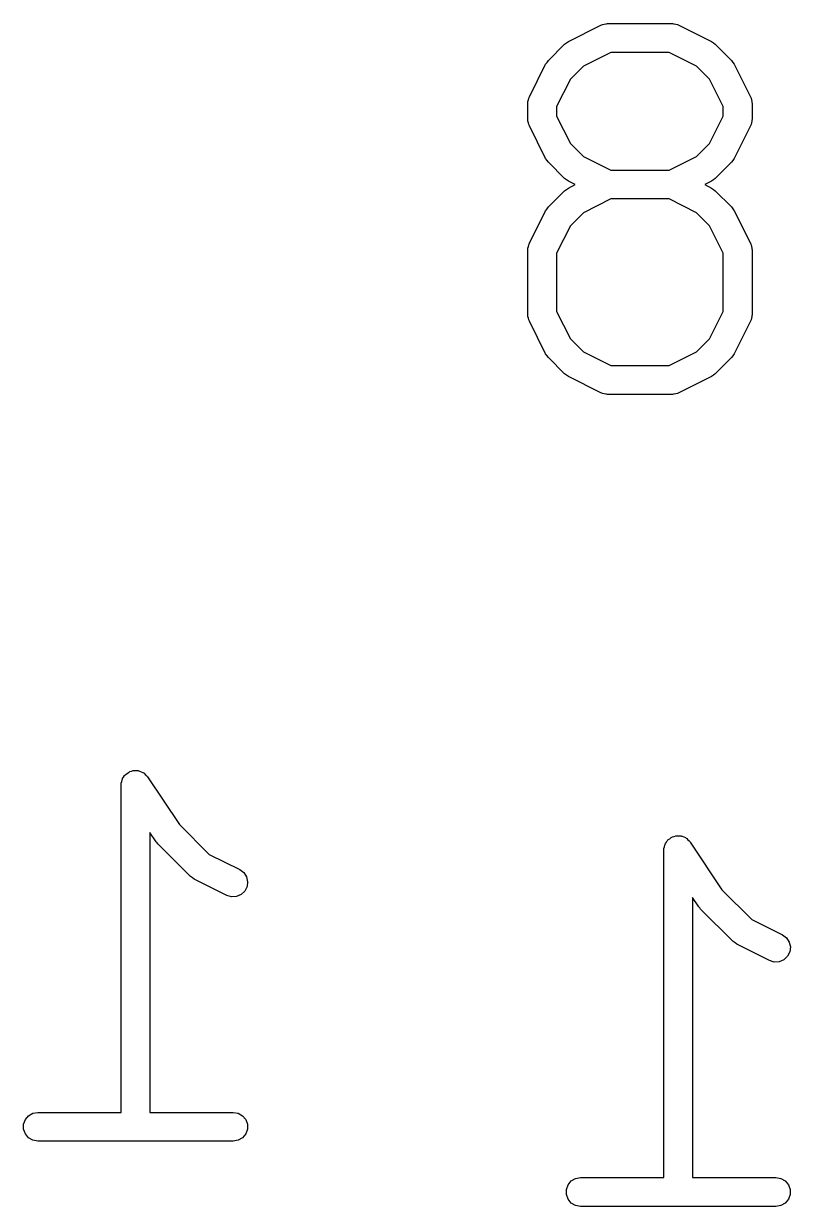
# Model space of a CAD drawing. Extents: x -0.3 to 76.5, y -74.5 to -2.2.
# Drawn here: x 21.031 to 23.735, y -29.723 to -25.55 of the extents above; entities that cross this region are included whole.
import ezdxf

# ---------------------------------------------------------------- set-up
doc = ezdxf.new("R2010")
doc.units = 0
doc.header["$MEASUREMENT"] = 0
doc.layers.add('BLACK', color=7, linetype='CONTINUOUS')

msp = doc.modelspace()

# ---------------------------------------------------------------- linework, layer by layer
at = {"layer": 'Black'}
for p, q in [((22.9524, -25.6131), (23.0673, -25.5556)), ((23.0673, -25.5556), (23.0701, -25.5548)), ((23.0701, -25.5548), (23.0726, -25.5533)), ((23.0726, -25.5533), (23.0785, -25.5523)), ((23.0785, -25.5523), (23.0842, -25.5506)), ((23.0842, -25.5506), (23.0871, -25.5508)), ((23.0871, -25.5508), (23.09, -25.5502)), ((23.09, -25.5502), (23.3198, -25.5502)), ((23.3198, -25.5502), (23.3227, -25.5508)), ((23.3227, -25.5508), (23.3256, -25.5506)), ((23.3256, -25.5506), (23.3313, -25.5523)), ((23.3313, -25.5523), (23.3372, -25.5533)), ((23.3372, -25.5533), (23.3397, -25.5548)), ((23.3397, -25.5548), (23.3426, -25.5556)), ((23.3426, -25.5556), (23.4575, -25.6131)), ((22.8817, -25.68), (22.9392, -25.6226)), ((22.9392, -25.6226), (22.9459, -25.6179)), ((22.9459, -25.6179), (22.9524, -25.6131)), ((23.4575, -25.6131), (23.464, -25.6179)), ((23.464, -25.6179), (23.4707, -25.6226)), ((23.4707, -25.6226), (23.5281, -25.68)), ((23.102, -25.6518), (23.0052, -25.7003)), ((23.3078, -25.6518), (23.102, -25.6518)), ((23.4046, -25.7003), (23.3078, -25.6518)), ((22.8148, -25.8081), (22.8722, -25.6932)), ((22.8722, -25.6932), (22.8771, -25.6867)), ((22.8771, -25.6867), (22.8817, -25.68)), ((23.0052, -25.7003), (22.9594, -25.746)), ((23.4504, -25.746), (23.4046, -25.7003)), ((23.5281, -25.68), (23.5328, -25.6867)), ((23.5328, -25.6867), (23.5376, -25.6932)), ((23.5376, -25.6932), (23.5951, -25.8081)), ((22.9594, -25.746), (22.911, -25.8428)), ((23.4988, -25.8428), (23.4504, -25.746)), ((22.8094, -25.8309), (22.8099, -25.828)), ((22.8094, -25.8883), (22.8094, -25.8309)), ((22.8097, -25.825), (22.8114, -25.8193)), ((22.8099, -25.828), (22.8097, -25.825)), ((22.8114, -25.8193), (22.8125, -25.8135)), ((22.8125, -25.8135), (22.8139, -25.8109)), ((22.8139, -25.8109), (22.8148, -25.8081)), ((23.5951, -25.8081), (23.5959, -25.8109)), ((23.5959, -25.8109), (23.5974, -25.8135)), ((23.5974, -25.8135), (23.5984, -25.8193)), ((23.5984, -25.8193), (23.6001, -25.825)), ((23.6001, -25.825), (23.5999, -25.828)), ((23.5999, -25.828), (23.6004, -25.8309)), ((23.6004, -25.8309), (23.6004, -25.8883)), ((22.911, -25.8428), (22.911, -25.8763)), ((23.4988, -25.8763), (23.4988, -25.8428)), ((22.8099, -25.8912), (22.8094, -25.8883)), ((22.8097, -25.8941), (22.8099, -25.8912)), ((22.8114, -25.8998), (22.8097, -25.8941)), ((22.8125, -25.9057), (22.8114, -25.8998)), ((22.8139, -25.9082), (22.8125, -25.9057)), ((22.8148, -25.911), (22.8139, -25.9082)), ((22.8722, -26.0259), (22.8148, -25.911)), ((22.911, -25.8763), (22.9594, -25.9731)), ((23.4504, -25.9731), (23.4988, -25.8763)), ((23.5951, -25.911), (23.5376, -26.0259)), ((23.5959, -25.9082), (23.5951, -25.911)), ((23.5974, -25.9057), (23.5959, -25.9082)), ((23.5984, -25.8998), (23.5974, -25.9057)), ((23.6001, -25.8941), (23.5984, -25.8998)), ((23.6004, -25.8883), (23.5999, -25.8912)), ((23.5999, -25.8912), (23.6001, -25.8941)), ((22.9594, -25.9731), (23.0052, -26.0189)), ((23.4046, -26.0189), (23.4504, -25.9731)), ((22.8771, -26.0325), (22.8722, -26.0259)), ((22.8817, -26.0391), (22.8771, -26.0325)), ((22.9392, -26.0966), (22.8817, -26.0391)), ((23.0052, -26.0189), (23.102, -26.0673)), ((23.3078, -26.0673), (23.4046, -26.0189)), ((23.5281, -26.0391), (23.4707, -26.0966)), ((23.5328, -26.0325), (23.5281, -26.0391)), ((23.5376, -26.0259), (23.5328, -26.0325)), ((23.102, -26.0673), (23.3078, -26.0673)), ((22.9459, -26.1013), (22.9392, -26.0966)), ((22.9524, -26.1061), (22.9459, -26.1013)), ((22.9764, -26.1181), (22.9524, -26.1061)), ((22.9524, -26.1301), (22.9764, -26.1181)), ((23.4575, -26.1061), (23.4334, -26.1181)), ((23.4334, -26.1181), (23.4575, -26.1301)), ((23.464, -26.1013), (23.4575, -26.1061)), ((23.4707, -26.0966), (23.464, -26.1013)), ((22.8817, -26.1971), (22.9392, -26.1396)), ((22.9392, -26.1396), (22.9459, -26.135)), ((22.9459, -26.135), (22.9524, -26.1301)), ((23.4575, -26.1301), (23.464, -26.135)), ((23.464, -26.135), (23.4707, -26.1396)), ((23.4707, -26.1396), (23.5281, -26.1971)), ((22.8722, -26.2103), (22.8771, -26.2038)), ((22.8771, -26.2038), (22.8817, -26.1971)), ((23.102, -26.1689), (23.0052, -26.2173)), ((23.3078, -26.1689), (23.102, -26.1689)), ((23.4046, -26.2173), (23.3078, -26.1689)), ((23.5281, -26.1971), (23.5328, -26.2038)), ((23.5328, -26.2038), (23.5376, -26.2103)), ((22.8148, -26.3252), (22.8722, -26.2103)), ((23.0052, -26.2173), (22.9594, -26.2631)), ((23.4504, -26.2631), (23.4046, -26.2173)), ((23.5376, -26.2103), (23.5951, -26.3252)), ((22.9594, -26.2631), (22.911, -26.3599)), ((23.4988, -26.3599), (23.4504, -26.2631)), ((22.8114, -26.3364), (22.8125, -26.3306)), ((22.8125, -26.3306), (22.8139, -26.328)), ((22.8139, -26.328), (22.8148, -26.3252)), ((23.5951, -26.3252), (23.5959, -26.328)), ((23.5959, -26.328), (23.5974, -26.3306)), ((23.5974, -26.3306), (23.5984, -26.3364)), ((22.8094, -26.3479), (22.8099, -26.345)), ((22.8094, -26.5777), (22.8094, -26.3479)), ((22.8097, -26.3421), (22.8114, -26.3364)), ((22.8099, -26.345), (22.8097, -26.3421)), ((22.911, -26.3599), (22.911, -26.5657)), ((23.4988, -26.5657), (23.4988, -26.3599)), ((23.5984, -26.3364), (23.6001, -26.3421)), ((23.6001, -26.3421), (23.5999, -26.345)), ((23.5999, -26.345), (23.6004, -26.3479)), ((23.6004, -26.3479), (23.6004, -26.5777)), ((22.8099, -26.5806), (22.8094, -26.5777)), ((22.8097, -26.5835), (22.8099, -26.5806)), ((22.911, -26.5657), (22.9594, -26.6626)), ((23.4504, -26.6626), (23.4988, -26.5657)), ((23.6004, -26.5777), (23.5999, -26.5806)), ((23.5999, -26.5806), (23.6001, -26.5835)), ((22.8114, -26.5893), (22.8097, -26.5835)), ((22.8125, -26.5951), (22.8114, -26.5893)), ((22.8139, -26.5976), (22.8125, -26.5951)), ((22.8148, -26.6005), (22.8139, -26.5976)), ((22.8722, -26.7154), (22.8148, -26.6005)), ((23.5951, -26.6005), (23.5376, -26.7154)), ((23.5959, -26.5976), (23.5951, -26.6005)), ((23.5974, -26.5951), (23.5959, -26.5976)), ((23.5984, -26.5893), (23.5974, -26.5951)), ((23.6001, -26.5835), (23.5984, -26.5893)), ((22.9594, -26.6626), (23.0052, -26.7083)), ((23.4046, -26.7083), (23.4504, -26.6626)), ((22.8771, -26.7219), (22.8722, -26.7154)), ((22.8817, -26.7286), (22.8771, -26.7219)), ((22.9392, -26.786), (22.8817, -26.7286)), ((23.0052, -26.7083), (23.102, -26.7567)), ((23.3078, -26.7567), (23.4046, -26.7083)), ((23.5281, -26.7286), (23.4707, -26.786)), ((23.5328, -26.7219), (23.5281, -26.7286)), ((23.5376, -26.7154), (23.5328, -26.7219)), ((22.9459, -26.7907), (22.9392, -26.786)), ((22.9524, -26.7955), (22.9459, -26.7907)), ((23.102, -26.7567), (23.3078, -26.7567)), ((23.464, -26.7907), (23.4575, -26.7955)), ((23.4707, -26.786), (23.464, -26.7907)), ((23.0673, -26.853), (22.9524, -26.7955)), ((23.4575, -26.7955), (23.3426, -26.853)), ((23.0701, -26.8538), (23.0673, -26.853)), ((23.0726, -26.8553), (23.0701, -26.8538)), ((23.0785, -26.8563), (23.0726, -26.8553)), ((23.0842, -26.858), (23.0785, -26.8563)), ((23.0871, -26.8578), (23.0842, -26.858)), ((23.09, -26.8583), (23.0871, -26.8578)), ((23.3198, -26.8583), (23.09, -26.8583)), ((23.3227, -26.8578), (23.3198, -26.8583)), ((23.3256, -26.858), (23.3227, -26.8578)), ((23.3313, -26.8563), (23.3256, -26.858)), ((23.3372, -26.8553), (23.3313, -26.8563)), ((23.3397, -26.8538), (23.3372, -26.8553)), ((23.3426, -26.853), (23.3397, -26.8538)), ((21.3799, -28.2135), (21.3835, -28.2086)), ((21.3835, -28.2086), (21.3866, -28.2034)), ((21.3866, -28.2034), (21.3887, -28.2016)), ((21.3887, -28.2016), (21.3904, -28.1993)), ((21.3904, -28.1993), (21.3954, -28.196)), ((21.3954, -28.196), (21.4001, -28.1921)), ((21.4001, -28.1921), (21.4027, -28.1911)), ((21.4027, -28.1911), (21.4051, -28.1895)), ((21.4051, -28.1895), (21.411, -28.1881)), ((21.411, -28.1881), (21.4167, -28.186)), ((21.4167, -28.186), (21.4195, -28.186)), ((21.4195, -28.186), (21.4222, -28.1854)), ((21.4222, -28.1854), (21.4282, -28.186)), ((21.4282, -28.186), (21.4343, -28.186)), ((21.4343, -28.186), (21.4369, -28.187)), ((21.4369, -28.187), (21.4397, -28.1873)), ((21.4397, -28.1873), (21.4452, -28.19)), ((21.4452, -28.19), (21.4509, -28.1921)), ((21.4509, -28.1921), (21.453, -28.1939)), ((21.453, -28.1939), (21.4556, -28.1951)), ((21.4556, -28.1951), (21.4597, -28.1995)), ((21.4597, -28.1995), (21.4644, -28.2034)), ((21.4644, -28.2034), (21.4658, -28.2058)), ((21.4658, -28.2058), (21.4677, -28.2079)), ((21.4677, -28.2079), (21.5799, -28.376)), ((21.3747, -28.236), (21.3752, -28.2333)), ((21.3747, -29.3917), (21.3747, -28.236)), ((21.375, -28.2305), (21.3767, -28.2246)), ((21.3752, -28.2333), (21.375, -28.2305)), ((21.3767, -28.2246), (21.3777, -28.2187)), ((21.3777, -28.2187), (21.3791, -28.2162)), ((21.3791, -28.2162), (21.3799, -28.2135)), ((21.5799, -28.376), (21.6854, -28.4816)), ((21.4981, -28.4366), (21.4763, -28.4038)), ((21.4763, -28.4038), (21.4763, -29.3917)), ((23.3195, -28.4195), (23.3254, -28.4181)), ((23.3254, -28.4181), (23.3311, -28.416)), ((23.3311, -28.416), (23.3339, -28.416)), ((23.3339, -28.416), (23.3367, -28.4154)), ((23.3367, -28.4154), (23.3427, -28.416)), ((23.3427, -28.416), (23.3487, -28.416)), ((23.3487, -28.416), (23.3514, -28.417)), ((23.3514, -28.417), (23.3542, -28.4173)), ((23.3542, -28.4173), (23.3596, -28.42)), ((21.5016, -28.4402), (21.4981, -28.4366)), ((21.5045, -28.4443), (21.5016, -28.4402)), ((21.6194, -28.5592), (21.5045, -28.4443)), ((23.2894, -28.4605), (23.2911, -28.4546)), ((23.2896, -28.4633), (23.2894, -28.4605)), ((23.2911, -28.4546), (23.2922, -28.4487)), ((23.2922, -28.4487), (23.2936, -28.4462)), ((23.2936, -28.4462), (23.2944, -28.4435)), ((23.2944, -28.4435), (23.298, -28.4386)), ((23.298, -28.4386), (23.301, -28.4334)), ((23.301, -28.4334), (23.3032, -28.4316)), ((23.3032, -28.4316), (23.3048, -28.4293)), ((23.3048, -28.4293), (23.3099, -28.426)), ((23.3099, -28.426), (23.3145, -28.4221)), ((23.3145, -28.4221), (23.3172, -28.4211)), ((23.3172, -28.4211), (23.3195, -28.4195)), ((23.3596, -28.42), (23.3653, -28.4221)), ((23.3653, -28.4221), (23.3675, -28.4239)), ((23.3675, -28.4239), (23.37, -28.4251)), ((23.37, -28.4251), (23.3742, -28.4295)), ((23.3742, -28.4295), (23.3788, -28.4334)), ((23.3788, -28.4334), (23.3803, -28.4358)), ((23.3803, -28.4358), (23.3822, -28.4379)), ((23.3822, -28.4379), (23.4943, -28.606)), ((21.6854, -28.4816), (21.7929, -28.5353)), ((23.2891, -28.466), (23.2896, -28.4633)), ((23.2891, -29.6217), (23.2891, -28.466)), ((21.7929, -28.5353), (21.8071, -28.5458)), ((21.626, -28.5639), (21.6194, -28.5592)), ((21.6326, -28.5687), (21.626, -28.5639)), ((21.7475, -28.6262), (21.6326, -28.5687)), ((21.8071, -28.5458), (21.8168, -28.5606)), ((21.8168, -28.5606), (21.8209, -28.5777)), ((21.8209, -28.5777), (21.8189, -28.5952)), ((21.7644, -28.6312), (21.7475, -28.6262)), ((21.7982, -28.6232), (21.782, -28.6302)), ((21.811, -28.611), (21.7982, -28.6232)), ((21.8189, -28.5952), (21.811, -28.611)), ((23.4943, -28.606), (23.5998, -28.7116)), ((21.782, -28.6302), (21.7644, -28.6312)), ((23.4126, -28.6666), (23.3907, -28.6338)), ((23.3907, -28.6338), (23.3907, -29.6217)), ((23.416, -28.6702), (23.4126, -28.6666)), ((23.4189, -28.6743), (23.416, -28.6702)), ((23.5338, -28.7892), (23.4189, -28.6743)), ((23.5998, -28.7116), (23.7074, -28.7653)), ((23.5405, -28.7939), (23.5338, -28.7892)), ((23.547, -28.7987), (23.5405, -28.7939)), ((23.7074, -28.7653), (23.7215, -28.7758)), ((23.7215, -28.7758), (23.7313, -28.7906)), ((23.7313, -28.7906), (23.7354, -28.8077)), ((23.6619, -28.8562), (23.547, -28.7987)), ((23.7333, -28.8252), (23.7254, -28.841)), ((23.7354, -28.8077), (23.7333, -28.8252)), ((23.6788, -28.8612), (23.6619, -28.8562)), ((23.6964, -28.8602), (23.6788, -28.8612)), ((23.7126, -28.8532), (23.6964, -28.8602)), ((23.7254, -28.841), (23.7126, -28.8532)), ((21.0307, -29.4337), (21.0368, -29.4171)), ((21.0368, -29.4171), (21.0481, -29.4036)), ((21.0481, -29.4036), (21.0634, -29.3948)), ((21.0634, -29.3948), (21.0808, -29.3917)), ((21.0808, -29.3917), (21.3747, -29.3917)), ((21.4763, -29.3917), (21.7702, -29.3917)), ((21.7702, -29.3917), (21.7876, -29.3948)), ((21.7876, -29.3948), (21.8028, -29.4036)), ((21.8028, -29.4036), (21.8142, -29.4171)), ((21.8142, -29.4171), (21.8202, -29.4337)), ((21.0307, -29.4514), (21.0307, -29.4337)), ((21.0368, -29.4679), (21.0307, -29.4514)), ((21.8202, -29.4514), (21.8142, -29.4679)), ((21.8202, -29.4337), (21.8202, -29.4514)), ((21.0481, -29.4815), (21.0368, -29.4679)), ((21.0634, -29.4903), (21.0481, -29.4815)), ((21.0808, -29.4933), (21.0634, -29.4903)), ((21.7702, -29.4933), (21.0808, -29.4933)), ((21.7876, -29.4903), (21.7702, -29.4933)), ((21.8028, -29.4815), (21.7876, -29.4903)), ((21.8142, -29.4679), (21.8028, -29.4815)), ((22.9626, -29.6336), (22.9778, -29.6248)), ((22.9778, -29.6248), (22.9952, -29.6217)), ((22.9952, -29.6217), (23.2891, -29.6217)), ((23.3907, -29.6217), (23.6846, -29.6217)), ((23.6846, -29.6217), (23.702, -29.6248)), ((23.702, -29.6248), (23.7173, -29.6336)), ((22.9452, -29.6637), (22.9512, -29.6471)), ((22.9452, -29.6814), (22.9452, -29.6637)), ((22.9512, -29.6471), (22.9626, -29.6336)), ((23.7173, -29.6336), (23.7286, -29.6471)), ((23.7286, -29.6471), (23.7347, -29.6637)), ((23.7347, -29.6637), (23.7347, -29.6814)), ((22.9512, -29.6979), (22.9452, -29.6814)), ((22.9626, -29.7115), (22.9512, -29.6979)), ((22.9778, -29.7203), (22.9626, -29.7115)), ((23.7173, -29.7115), (23.702, -29.7203)), ((23.7286, -29.6979), (23.7173, -29.7115)), ((23.7347, -29.6814), (23.7286, -29.6979)), ((22.9952, -29.7233), (22.9778, -29.7203)), ((23.6846, -29.7233), (22.9952, -29.7233)), ((23.702, -29.7203), (23.6846, -29.7233))]:
    msp.add_line(p, q, dxfattribs=at)

doc.saveas('drawing.dxf')
